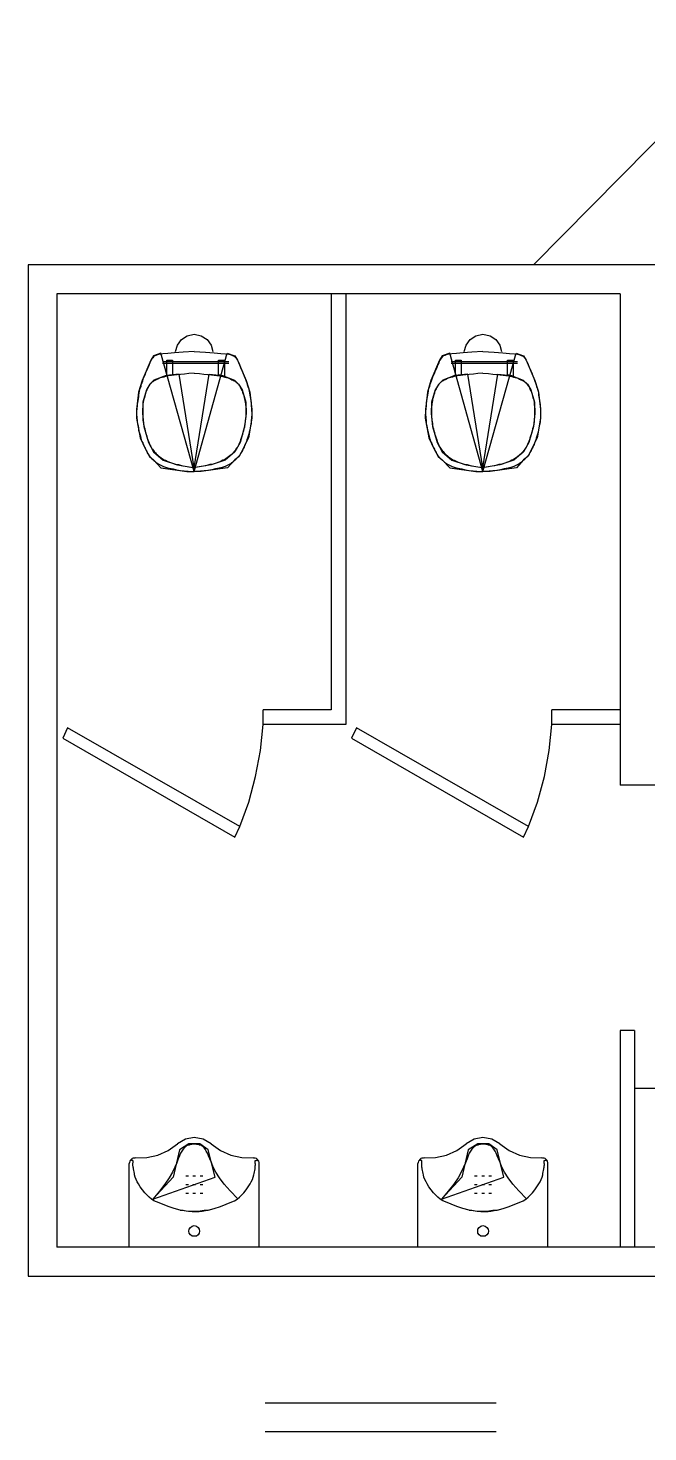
# Model space of a CAD drawing. Header units: metres. Extents: x 2 to 323, y -2 to 254.
# Drawn here: x 240.315 to 242.462, y 37.242 to 42.101 of the extents above; entities that cross this region are included whole.
import ezdxf

# ---------------------------------------------------------------- set-up
doc = ezdxf.new("R2010")
doc.units = ezdxf.units.M
doc.layers.add('REFERENCIA', color=7, linetype='Continuous')

msp = doc.modelspace()

# ---------------------------------------------------------------- linework, layer by layer
at = {"layer": 'REFERENCIA'}
for p, q in [((242.065, 41.281), (242.874, 42.101)), ((242.065, 41.281), (242.874, 42.101)), ((240.315, 41.281), (240.315, 37.781)), ((245.206, 41.281), (240.315, 41.281)), ((240.315, 41.281), (240.315, 37.781)), ((245.206, 41.281), (240.315, 41.281)), ((240.415, 41.181), (240.415, 37.881)), ((242.365, 41.181), (240.415, 41.181)), ((240.415, 41.181), (240.415, 37.881)), ((242.365, 41.181), (240.415, 41.181)), ((241.365, 41.181), (241.365, 39.741)), ((241.365, 41.181), (241.365, 39.741)), ((241.415, 41.181), (241.415, 39.691)), ((241.415, 41.181), (241.415, 39.691)), ((242.365, 41.181), (242.365, 39.481)), ((242.365, 41.181), (242.365, 39.481)), ((241.01, 40.946), (240.78, 40.946)), ((241.01, 40.946), (240.78, 40.946)), ((240.78, 40.941), (241.01, 40.941)), ((240.78, 40.941), (241.01, 40.941)), ((240.795, 40.951), (240.815, 40.951)), ((240.795, 40.896), (240.795, 40.951)), ((240.795, 40.951), (240.815, 40.951)), ((240.795, 40.896), (240.795, 40.951)), ((240.815, 40.951), (240.815, 40.901)), ((240.815, 40.951), (240.815, 40.901)), ((240.975, 40.901), (240.975, 40.951)), ((240.975, 40.951), (240.995, 40.951)), ((240.975, 40.901), (240.975, 40.951)), ((240.975, 40.951), (240.995, 40.951)), ((240.995, 40.951), (240.995, 40.896)), ((240.995, 40.951), (240.995, 40.896)), ((242.01, 40.946), (241.78, 40.946)), ((242.01, 40.946), (241.78, 40.946)), ((241.78, 40.941), (242.01, 40.941)), ((241.78, 40.941), (242.01, 40.941)), ((241.795, 40.951), (241.815, 40.951)), ((241.795, 40.896), (241.795, 40.951)), ((241.795, 40.951), (241.815, 40.951)), ((241.795, 40.896), (241.795, 40.951)), ((241.815, 40.951), (241.815, 40.901)), ((241.815, 40.951), (241.815, 40.901)), ((241.975, 40.901), (241.975, 40.951)), ((241.975, 40.951), (241.995, 40.951)), ((241.975, 40.901), (241.975, 40.951)), ((241.975, 40.951), (241.995, 40.951)), ((241.995, 40.951), (241.995, 40.896)), ((241.995, 40.951), (241.995, 40.896)), ((240.815, 40.901), (240.795, 40.896)), ((240.815, 40.901), (240.795, 40.896)), ((240.995, 40.896), (240.975, 40.901)), ((240.995, 40.896), (240.975, 40.901)), ((241.815, 40.901), (241.795, 40.896)), ((241.815, 40.901), (241.795, 40.896)), ((241.995, 40.896), (241.975, 40.901)), ((241.995, 40.896), (241.975, 40.901)), ((241.365, 39.741), (241.129, 39.741)), ((241.129, 39.691), (241.129, 39.741)), ((241.365, 39.741), (241.129, 39.741)), ((241.129, 39.691), (241.129, 39.741)), ((242.365, 39.741), (242.129, 39.741)), ((242.129, 39.691), (242.129, 39.741)), ((242.365, 39.741), (242.129, 39.741)), ((242.129, 39.691), (242.129, 39.741)), ((241.415, 39.691), (241.129, 39.691)), ((241.415, 39.691), (241.129, 39.691)), ((242.365, 39.691), (242.129, 39.691)), ((242.365, 39.691), (242.129, 39.691)), ((244.306, 39.481), (242.365, 39.481)), ((244.306, 39.481), (242.365, 39.481)), ((242.365, 38.631), (242.365, 37.881)), ((242.415, 38.631), (242.365, 38.631)), ((242.365, 38.631), (242.365, 37.881)), ((242.415, 38.631), (242.365, 38.631)), ((242.415, 38.631), (242.415, 37.881)), ((242.415, 38.631), (242.415, 37.881)), ((244.206, 38.431), (242.415, 38.431)), ((244.206, 38.431), (242.415, 38.431)), ((240.665, 37.881), (240.665, 38.171)), ((240.665, 37.881), (240.665, 38.171)), ((241.115, 37.881), (241.115, 38.171)), ((241.115, 37.881), (241.115, 38.171)), ((241.665, 37.881), (241.665, 38.171)), ((241.665, 37.881), (241.665, 38.171)), ((242.115, 37.881), (242.115, 38.171)), ((242.115, 37.881), (242.115, 38.171)), ((240.87, 38.127), (240.861, 38.127)), ((240.87, 38.127), (240.861, 38.127)), ((240.87, 38.097), (240.861, 38.097)), ((240.87, 38.097), (240.861, 38.097)), ((240.895, 38.127), (240.886, 38.127)), ((240.895, 38.127), (240.886, 38.127)), ((240.895, 38.097), (240.886, 38.097)), ((240.895, 38.097), (240.886, 38.097)), ((240.92, 38.127), (240.911, 38.127)), ((240.92, 38.127), (240.911, 38.127)), ((240.92, 38.097), (240.911, 38.097)), ((240.92, 38.097), (240.911, 38.097)), ((241.87, 38.127), (241.861, 38.127)), ((241.87, 38.127), (241.861, 38.127)), ((241.87, 38.097), (241.861, 38.097)), ((241.87, 38.097), (241.861, 38.097)), ((241.895, 38.127), (241.886, 38.127)), ((241.895, 38.127), (241.886, 38.127)), ((241.895, 38.097), (241.886, 38.097)), ((241.895, 38.097), (241.886, 38.097)), ((241.92, 38.127), (241.911, 38.127)), ((241.92, 38.127), (241.911, 38.127)), ((241.92, 38.097), (241.911, 38.097)), ((241.92, 38.097), (241.911, 38.097)), ((240.87, 38.067), (240.861, 38.067)), ((240.87, 38.067), (240.861, 38.067)), ((240.895, 38.067), (240.886, 38.067)), ((240.895, 38.067), (240.886, 38.067)), ((240.92, 38.067), (240.911, 38.067)), ((240.92, 38.067), (240.911, 38.067)), ((241.87, 38.067), (241.861, 38.067)), ((241.87, 38.067), (241.861, 38.067)), ((241.895, 38.067), (241.886, 38.067)), ((241.895, 38.067), (241.886, 38.067)), ((241.92, 38.067), (241.911, 38.067)), ((241.92, 38.067), (241.911, 38.067)), ((244.206, 37.881), (240.415, 37.881)), ((244.206, 37.881), (240.415, 37.881)), ((241.115, 37.881), (240.665, 37.881)), ((241.115, 37.881), (240.665, 37.881)), ((242.115, 37.881), (241.665, 37.881)), ((242.115, 37.881), (241.665, 37.881)), ((240.315, 37.781), (245.206, 37.781)), ((240.315, 37.781), (245.206, 37.781)), ((241.936, 37.342), (241.136, 37.342)), ((241.936, 37.342), (241.136, 37.342)), ((241.936, 37.242), (241.136, 37.242)), ((241.936, 37.242), (241.136, 37.242))]:
    msp.add_line(p, q, dxfattribs=at)
for points in [[(240.825, 40.981), (240.832, 41.004), (240.846, 41.023), (240.866, 41.036), (240.89, 41.041), (240.915, 41.036), (240.935, 41.023), (240.949, 41.004), (240.955, 40.981)], [(240.825, 40.981), (240.832, 41.004), (240.846, 41.023), (240.866, 41.036), (240.89, 41.041), (240.915, 41.036), (240.935, 41.023), (240.949, 41.004), (240.955, 40.981)], [(241.825, 40.981), (241.832, 41.004), (241.846, 41.023), (241.866, 41.036), (241.89, 41.041), (241.915, 41.036), (241.935, 41.023), (241.949, 41.004), (241.955, 40.981)], [(241.825, 40.981), (241.832, 41.004), (241.846, 41.023), (241.866, 41.036), (241.89, 41.041), (241.915, 41.036), (241.935, 41.023), (241.949, 41.004), (241.955, 40.981)], [(240.89, 40.981), (240.89, 40.981), (240.852, 40.979), (240.822, 40.977), (240.799, 40.975), (240.782, 40.974), (240.771, 40.972), (240.763, 40.97), (240.758, 40.968), (240.754, 40.967), (240.752, 40.965), (240.749, 40.963), (240.747, 40.96), (240.745, 40.958), (240.743, 40.955), (240.741, 40.951), (240.739, 40.947), (240.737, 40.942), (240.734, 40.936), (240.732, 40.93), (240.729, 40.923), (240.725, 40.915), (240.722, 40.908), (240.719, 40.9), (240.716, 40.893), (240.713, 40.886), (240.711, 40.879), (240.709, 40.873), (240.706, 40.867), (240.705, 40.861), (240.703, 40.855), (240.701, 40.85), (240.7, 40.844), (240.699, 40.838), (240.698, 40.831), (240.697, 40.825), (240.696, 40.818), (240.695, 40.811), (240.694, 40.805), (240.693, 40.798), (240.693, 40.792), (240.692, 40.786), (240.692, 40.781), (240.691, 40.776), (240.691, 40.771), (240.691, 40.766), (240.691, 40.761), (240.692, 40.756), (240.692, 40.75), (240.693, 40.744), (240.693, 40.738), (240.694, 40.731), (240.696, 40.724), (240.697, 40.717), (240.698, 40.709), (240.7, 40.702), (240.702, 40.695), (240.704, 40.688), (240.705, 40.682), (240.707, 40.676), (240.709, 40.67), (240.712, 40.665), (240.714, 40.66), (240.716, 40.656), (240.718, 40.651), (240.72, 40.647), (240.722, 40.643), (240.724, 40.639), (240.726, 40.636), (240.728, 40.632), (240.729, 40.629), (240.731, 40.626), (240.733, 40.623), (240.735, 40.621), (240.737, 40.618), (240.739, 40.616), (240.74, 40.614), (240.742, 40.612), (240.744, 40.61), (240.747, 40.608), (240.749, 40.606), (240.751, 40.604), (240.754, 40.602), (240.757, 40.599), (240.761, 40.596), (240.765, 40.593), (240.77, 40.59), (240.777, 40.587), (240.784, 40.583), (240.794, 40.58), (240.804, 40.578), (240.817, 40.575), (240.829, 40.572), (240.843, 40.57), (240.856, 40.568), (240.869, 40.567), (240.88, 40.566), (240.89, 40.566), (240.775, 40.976), (240.749, 40.967), (240.74, 40.951), (240.71, 40.881), (240.698, 40.841), (240.691, 40.781), (240.69, 40.751), (240.703, 40.683), (240.72, 40.646), (240.735, 40.618), (240.749, 40.607), (240.775, 40.579), (240.865, 40.566), (240.89, 40.566)], [(240.89, 40.981), (240.89, 40.981), (240.852, 40.979), (240.822, 40.977), (240.799, 40.975), (240.782, 40.974), (240.771, 40.972), (240.763, 40.97), (240.758, 40.968), (240.754, 40.967), (240.752, 40.965), (240.749, 40.963), (240.747, 40.96), (240.745, 40.958), (240.743, 40.955), (240.741, 40.951), (240.739, 40.947), (240.737, 40.942), (240.734, 40.936), (240.732, 40.93), (240.729, 40.923), (240.725, 40.915), (240.722, 40.908), (240.719, 40.9), (240.716, 40.893), (240.713, 40.886), (240.711, 40.879), (240.709, 40.873), (240.706, 40.867), (240.705, 40.861), (240.703, 40.855), (240.701, 40.85), (240.7, 40.844), (240.699, 40.838), (240.698, 40.831), (240.697, 40.825), (240.696, 40.818), (240.695, 40.811), (240.694, 40.805), (240.693, 40.798), (240.693, 40.792), (240.692, 40.786), (240.692, 40.781), (240.691, 40.776), (240.691, 40.771), (240.691, 40.766), (240.691, 40.761), (240.692, 40.756), (240.692, 40.75), (240.693, 40.744), (240.693, 40.738), (240.694, 40.731), (240.696, 40.724), (240.697, 40.717), (240.698, 40.709), (240.7, 40.702), (240.702, 40.695), (240.704, 40.688), (240.705, 40.682), (240.707, 40.676), (240.709, 40.67), (240.712, 40.665), (240.714, 40.66), (240.716, 40.656), (240.718, 40.651), (240.72, 40.647), (240.722, 40.643), (240.724, 40.639), (240.726, 40.636), (240.728, 40.632), (240.729, 40.629), (240.731, 40.626), (240.733, 40.623), (240.735, 40.621), (240.737, 40.618), (240.739, 40.616), (240.74, 40.614), (240.742, 40.612), (240.744, 40.61), (240.747, 40.608), (240.749, 40.606), (240.751, 40.604), (240.754, 40.602), (240.757, 40.599), (240.761, 40.596), (240.765, 40.593), (240.77, 40.59), (240.777, 40.587), (240.784, 40.583), (240.794, 40.58), (240.804, 40.578), (240.817, 40.575), (240.829, 40.572), (240.843, 40.57), (240.856, 40.568), (240.869, 40.567), (240.88, 40.566), (240.89, 40.566), (240.775, 40.976), (240.749, 40.967), (240.74, 40.951), (240.71, 40.881), (240.698, 40.841), (240.691, 40.781), (240.69, 40.751), (240.703, 40.683), (240.72, 40.646), (240.735, 40.618), (240.749, 40.607), (240.775, 40.579), (240.865, 40.566), (240.89, 40.566)], [(240.89, 40.981), (240.89, 40.981), (240.929, 40.979), (240.959, 40.977), (240.982, 40.975), (240.999, 40.974), (241.01, 40.972), (241.018, 40.97), (241.023, 40.968), (241.026, 40.967), (241.029, 40.965), (241.032, 40.963), (241.034, 40.96), (241.036, 40.958), (241.038, 40.955), (241.04, 40.951), (241.042, 40.947), (241.044, 40.942), (241.047, 40.936), (241.049, 40.93), (241.052, 40.923), (241.056, 40.915), (241.059, 40.908), (241.062, 40.9), (241.065, 40.893), (241.068, 40.886), (241.07, 40.879), (241.072, 40.873), (241.074, 40.867), (241.076, 40.861), (241.078, 40.855), (241.08, 40.85), (241.081, 40.844), (241.082, 40.838), (241.083, 40.831), (241.084, 40.825), (241.085, 40.818), (241.086, 40.811), (241.087, 40.805), (241.088, 40.798), (241.088, 40.792), (241.089, 40.786), (241.089, 40.781), (241.089, 40.776), (241.09, 40.771), (241.09, 40.766), (241.09, 40.761), (241.089, 40.756), (241.089, 40.75), (241.088, 40.744), (241.088, 40.738), (241.087, 40.731), (241.085, 40.724), (241.084, 40.717), (241.083, 40.709), (241.081, 40.702), (241.079, 40.695), (241.077, 40.688), (241.075, 40.682), (241.073, 40.676), (241.071, 40.67), (241.069, 40.665), (241.067, 40.66), (241.065, 40.656), (241.063, 40.651), (241.061, 40.647), (241.059, 40.643), (241.057, 40.639), (241.055, 40.636), (241.053, 40.632), (241.051, 40.629), (241.05, 40.626), (241.048, 40.623), (241.046, 40.621), (241.044, 40.618), (241.042, 40.616), (241.04, 40.614), (241.038, 40.612), (241.036, 40.61), (241.034, 40.608), (241.032, 40.606), (241.03, 40.604), (241.027, 40.602), (241.024, 40.599), (241.02, 40.596), (241.016, 40.593), (241.011, 40.59), (241.004, 40.587), (240.997, 40.583), (240.987, 40.58), (240.977, 40.578), (240.964, 40.575), (240.951, 40.572), (240.938, 40.57), (240.925, 40.568), (240.912, 40.567), (240.901, 40.566), (240.89, 40.566), (241.005, 40.976), (241.031, 40.967), (241.04, 40.951), (241.07, 40.881), (241.083, 40.841), (241.09, 40.781), (241.09, 40.751), (241.078, 40.683), (241.06, 40.646), (241.046, 40.618), (241.031, 40.607), (241.006, 40.579), (240.915, 40.566), (240.89, 40.566)], [(240.89, 40.981), (240.89, 40.981), (240.929, 40.979), (240.959, 40.977), (240.982, 40.975), (240.999, 40.974), (241.01, 40.972), (241.018, 40.97), (241.023, 40.968), (241.026, 40.967), (241.029, 40.965), (241.032, 40.963), (241.034, 40.96), (241.036, 40.958), (241.038, 40.955), (241.04, 40.951), (241.042, 40.947), (241.044, 40.942), (241.047, 40.936), (241.049, 40.93), (241.052, 40.923), (241.056, 40.915), (241.059, 40.908), (241.062, 40.9), (241.065, 40.893), (241.068, 40.886), (241.07, 40.879), (241.072, 40.873), (241.074, 40.867), (241.076, 40.861), (241.078, 40.855), (241.08, 40.85), (241.081, 40.844), (241.082, 40.838), (241.083, 40.831), (241.084, 40.825), (241.085, 40.818), (241.086, 40.811), (241.087, 40.805), (241.088, 40.798), (241.088, 40.792), (241.089, 40.786), (241.089, 40.781), (241.089, 40.776), (241.09, 40.771), (241.09, 40.766), (241.09, 40.761), (241.089, 40.756), (241.089, 40.75), (241.088, 40.744), (241.088, 40.738), (241.087, 40.731), (241.085, 40.724), (241.084, 40.717), (241.083, 40.709), (241.081, 40.702), (241.079, 40.695), (241.077, 40.688), (241.075, 40.682), (241.073, 40.676), (241.071, 40.67), (241.069, 40.665), (241.067, 40.66), (241.065, 40.656), (241.063, 40.651), (241.061, 40.647), (241.059, 40.643), (241.057, 40.639), (241.055, 40.636), (241.053, 40.632), (241.051, 40.629), (241.05, 40.626), (241.048, 40.623), (241.046, 40.621), (241.044, 40.618), (241.042, 40.616), (241.04, 40.614), (241.038, 40.612), (241.036, 40.61), (241.034, 40.608), (241.032, 40.606), (241.03, 40.604), (241.027, 40.602), (241.024, 40.599), (241.02, 40.596), (241.016, 40.593), (241.011, 40.59), (241.004, 40.587), (240.997, 40.583), (240.987, 40.58), (240.977, 40.578), (240.964, 40.575), (240.951, 40.572), (240.938, 40.57), (240.925, 40.568), (240.912, 40.567), (240.901, 40.566), (240.89, 40.566), (241.005, 40.976), (241.031, 40.967), (241.04, 40.951), (241.07, 40.881), (241.083, 40.841), (241.09, 40.781), (241.09, 40.751), (241.078, 40.683), (241.06, 40.646), (241.046, 40.618), (241.031, 40.607), (241.006, 40.579), (240.915, 40.566), (240.89, 40.566)], [(241.89, 40.981), (241.89, 40.981), (241.852, 40.979), (241.822, 40.977), (241.799, 40.975), (241.782, 40.974), (241.771, 40.972), (241.763, 40.97), (241.758, 40.968), (241.754, 40.967), (241.752, 40.965), (241.749, 40.963), (241.747, 40.96), (241.745, 40.958), (241.743, 40.955), (241.741, 40.951), (241.739, 40.947), (241.737, 40.942), (241.734, 40.936), (241.732, 40.93), (241.729, 40.923), (241.725, 40.915), (241.722, 40.908), (241.719, 40.9), (241.716, 40.893), (241.713, 40.886), (241.711, 40.879), (241.709, 40.873), (241.706, 40.867), (241.705, 40.861), (241.703, 40.855), (241.701, 40.85), (241.7, 40.844), (241.699, 40.838), (241.698, 40.831), (241.697, 40.825), (241.696, 40.818), (241.695, 40.811), (241.694, 40.805), (241.693, 40.798), (241.693, 40.792), (241.692, 40.786), (241.692, 40.781), (241.691, 40.776), (241.691, 40.771), (241.691, 40.766), (241.691, 40.761), (241.692, 40.756), (241.692, 40.75), (241.693, 40.744), (241.693, 40.738), (241.694, 40.731), (241.696, 40.724), (241.697, 40.717), (241.698, 40.709), (241.7, 40.702), (241.702, 40.695), (241.704, 40.688), (241.705, 40.682), (241.707, 40.676), (241.709, 40.67), (241.712, 40.665), (241.714, 40.66), (241.716, 40.656), (241.718, 40.651), (241.72, 40.647), (241.722, 40.643), (241.724, 40.639), (241.726, 40.636), (241.728, 40.632), (241.729, 40.629), (241.731, 40.626), (241.733, 40.623), (241.735, 40.621), (241.737, 40.618), (241.739, 40.616), (241.74, 40.614), (241.742, 40.612), (241.744, 40.61), (241.747, 40.608), (241.749, 40.606), (241.751, 40.604), (241.754, 40.602), (241.757, 40.599), (241.761, 40.596), (241.765, 40.593), (241.77, 40.59), (241.777, 40.587), (241.784, 40.583), (241.794, 40.58), (241.804, 40.578), (241.817, 40.575), (241.829, 40.572), (241.843, 40.57), (241.856, 40.568), (241.869, 40.567), (241.88, 40.566), (241.89, 40.566), (241.775, 40.976), (241.749, 40.967), (241.74, 40.951), (241.71, 40.881), (241.698, 40.841), (241.691, 40.781), (241.69, 40.751), (241.703, 40.683), (241.72, 40.646), (241.735, 40.618), (241.749, 40.607), (241.775, 40.579), (241.865, 40.566), (241.89, 40.566)], [(241.89, 40.981), (241.89, 40.981), (241.852, 40.979), (241.822, 40.977), (241.799, 40.975), (241.782, 40.974), (241.771, 40.972), (241.763, 40.97), (241.758, 40.968), (241.754, 40.967), (241.752, 40.965), (241.749, 40.963), (241.747, 40.96), (241.745, 40.958), (241.743, 40.955), (241.741, 40.951), (241.739, 40.947), (241.737, 40.942), (241.734, 40.936), (241.732, 40.93), (241.729, 40.923), (241.725, 40.915), (241.722, 40.908), (241.719, 40.9), (241.716, 40.893), (241.713, 40.886), (241.711, 40.879), (241.709, 40.873), (241.706, 40.867), (241.705, 40.861), (241.703, 40.855), (241.701, 40.85), (241.7, 40.844), (241.699, 40.838), (241.698, 40.831), (241.697, 40.825), (241.696, 40.818), (241.695, 40.811), (241.694, 40.805), (241.693, 40.798), (241.693, 40.792), (241.692, 40.786), (241.692, 40.781), (241.691, 40.776), (241.691, 40.771), (241.691, 40.766), (241.691, 40.761), (241.692, 40.756), (241.692, 40.75), (241.693, 40.744), (241.693, 40.738), (241.694, 40.731), (241.696, 40.724), (241.697, 40.717), (241.698, 40.709), (241.7, 40.702), (241.702, 40.695), (241.704, 40.688), (241.705, 40.682), (241.707, 40.676), (241.709, 40.67), (241.712, 40.665), (241.714, 40.66), (241.716, 40.656), (241.718, 40.651), (241.72, 40.647), (241.722, 40.643), (241.724, 40.639), (241.726, 40.636), (241.728, 40.632), (241.729, 40.629), (241.731, 40.626), (241.733, 40.623), (241.735, 40.621), (241.737, 40.618), (241.739, 40.616), (241.74, 40.614), (241.742, 40.612), (241.744, 40.61), (241.747, 40.608), (241.749, 40.606), (241.751, 40.604), (241.754, 40.602), (241.757, 40.599), (241.761, 40.596), (241.765, 40.593), (241.77, 40.59), (241.777, 40.587), (241.784, 40.583), (241.794, 40.58), (241.804, 40.578), (241.817, 40.575), (241.829, 40.572), (241.843, 40.57), (241.856, 40.568), (241.869, 40.567), (241.88, 40.566), (241.89, 40.566), (241.775, 40.976), (241.749, 40.967), (241.74, 40.951), (241.71, 40.881), (241.698, 40.841), (241.691, 40.781), (241.69, 40.751), (241.703, 40.683), (241.72, 40.646), (241.735, 40.618), (241.749, 40.607), (241.775, 40.579), (241.865, 40.566), (241.89, 40.566)], [(241.89, 40.981), (241.89, 40.981), (241.929, 40.979), (241.959, 40.977), (241.982, 40.975), (241.999, 40.974), (242.01, 40.972), (242.018, 40.97), (242.023, 40.968), (242.026, 40.967), (242.029, 40.965), (242.032, 40.963), (242.034, 40.96), (242.036, 40.958), (242.038, 40.955), (242.04, 40.951), (242.042, 40.947), (242.044, 40.942), (242.047, 40.936), (242.049, 40.93), (242.052, 40.923), (242.056, 40.915), (242.059, 40.908), (242.062, 40.9), (242.065, 40.893), (242.068, 40.886), (242.07, 40.879), (242.072, 40.873), (242.074, 40.867), (242.076, 40.861), (242.078, 40.855), (242.08, 40.85), (242.081, 40.844), (242.082, 40.838), (242.083, 40.831), (242.084, 40.825), (242.085, 40.818), (242.086, 40.811), (242.087, 40.805), (242.088, 40.798), (242.088, 40.792), (242.089, 40.786), (242.089, 40.781), (242.089, 40.776), (242.09, 40.771), (242.09, 40.766), (242.09, 40.761), (242.089, 40.756), (242.089, 40.75), (242.088, 40.744), (242.088, 40.738), (242.087, 40.731), (242.085, 40.724), (242.084, 40.717), (242.083, 40.709), (242.081, 40.702), (242.079, 40.695), (242.077, 40.688), (242.075, 40.682), (242.073, 40.676), (242.071, 40.67), (242.069, 40.665), (242.067, 40.66), (242.065, 40.656), (242.063, 40.651), (242.061, 40.647), (242.059, 40.643), (242.057, 40.639), (242.055, 40.636), (242.053, 40.632), (242.051, 40.629), (242.05, 40.626), (242.048, 40.623), (242.046, 40.621), (242.044, 40.618), (242.042, 40.616), (242.04, 40.614), (242.038, 40.612), (242.036, 40.61), (242.034, 40.608), (242.032, 40.606), (242.03, 40.604), (242.027, 40.602), (242.024, 40.599), (242.02, 40.596), (242.016, 40.593), (242.011, 40.59), (242.004, 40.587), (241.997, 40.583), (241.987, 40.58), (241.977, 40.578), (241.964, 40.575), (241.951, 40.572), (241.938, 40.57), (241.925, 40.568), (241.912, 40.567), (241.901, 40.566), (241.89, 40.566), (242.005, 40.976), (242.031, 40.967), (242.04, 40.951), (242.07, 40.881), (242.083, 40.841), (242.09, 40.781), (242.09, 40.751), (242.078, 40.683), (242.06, 40.646), (242.046, 40.618), (242.031, 40.607), (242.006, 40.579), (241.915, 40.566), (241.89, 40.566)], [(241.89, 40.981), (241.89, 40.981), (241.929, 40.979), (241.959, 40.977), (241.982, 40.975), (241.999, 40.974), (242.01, 40.972), (242.018, 40.97), (242.023, 40.968), (242.026, 40.967), (242.029, 40.965), (242.032, 40.963), (242.034, 40.96), (242.036, 40.958), (242.038, 40.955), (242.04, 40.951), (242.042, 40.947), (242.044, 40.942), (242.047, 40.936), (242.049, 40.93), (242.052, 40.923), (242.056, 40.915), (242.059, 40.908), (242.062, 40.9), (242.065, 40.893), (242.068, 40.886), (242.07, 40.879), (242.072, 40.873), (242.074, 40.867), (242.076, 40.861), (242.078, 40.855), (242.08, 40.85), (242.081, 40.844), (242.082, 40.838), (242.083, 40.831), (242.084, 40.825), (242.085, 40.818), (242.086, 40.811), (242.087, 40.805), (242.088, 40.798), (242.088, 40.792), (242.089, 40.786), (242.089, 40.781), (242.089, 40.776), (242.09, 40.771), (242.09, 40.766), (242.09, 40.761), (242.089, 40.756), (242.089, 40.75), (242.088, 40.744), (242.088, 40.738), (242.087, 40.731), (242.085, 40.724), (242.084, 40.717), (242.083, 40.709), (242.081, 40.702), (242.079, 40.695), (242.077, 40.688), (242.075, 40.682), (242.073, 40.676), (242.071, 40.67), (242.069, 40.665), (242.067, 40.66), (242.065, 40.656), (242.063, 40.651), (242.061, 40.647), (242.059, 40.643), (242.057, 40.639), (242.055, 40.636), (242.053, 40.632), (242.051, 40.629), (242.05, 40.626), (242.048, 40.623), (242.046, 40.621), (242.044, 40.618), (242.042, 40.616), (242.04, 40.614), (242.038, 40.612), (242.036, 40.61), (242.034, 40.608), (242.032, 40.606), (242.03, 40.604), (242.027, 40.602), (242.024, 40.599), (242.02, 40.596), (242.016, 40.593), (242.011, 40.59), (242.004, 40.587), (241.997, 40.583), (241.987, 40.58), (241.977, 40.578), (241.964, 40.575), (241.951, 40.572), (241.938, 40.57), (241.925, 40.568), (241.912, 40.567), (241.901, 40.566), (241.89, 40.566), (242.005, 40.976), (242.031, 40.967), (242.04, 40.951), (242.07, 40.881), (242.083, 40.841), (242.09, 40.781), (242.09, 40.751), (242.078, 40.683), (242.06, 40.646), (242.046, 40.618), (242.031, 40.607), (242.006, 40.579), (241.915, 40.566), (241.89, 40.566)], [(240.89, 40.906), (240.89, 40.906), (240.872, 40.905), (240.857, 40.903), (240.843, 40.902), (240.831, 40.901), (240.821, 40.9), (240.812, 40.899), (240.805, 40.898), (240.797, 40.896), (240.791, 40.895), (240.785, 40.893), (240.779, 40.891), (240.773, 40.89), (240.768, 40.888), (240.764, 40.886), (240.759, 40.884), (240.756, 40.882), (240.752, 40.88), (240.749, 40.879), (240.747, 40.877), (240.744, 40.875), (240.742, 40.873), (240.74, 40.871), (240.739, 40.87), (240.737, 40.868), (240.735, 40.866), (240.734, 40.863), (240.732, 40.861), (240.731, 40.858), (240.729, 40.856), (240.728, 40.852), (240.726, 40.849), (240.725, 40.845), (240.723, 40.841), (240.722, 40.837), (240.72, 40.832), (240.719, 40.827), (240.718, 40.822), (240.716, 40.817), (240.715, 40.812), (240.714, 40.806), (240.713, 40.801), (240.713, 40.796), (240.712, 40.791), (240.712, 40.786), (240.712, 40.781), (240.712, 40.776), (240.712, 40.771), (240.712, 40.766), (240.712, 40.76), (240.712, 40.755), (240.713, 40.749), (240.713, 40.744), (240.714, 40.738), (240.715, 40.732), (240.716, 40.726), (240.717, 40.72), (240.719, 40.714), (240.72, 40.707), (240.722, 40.701), (240.724, 40.694), (240.726, 40.688), (240.728, 40.682), (240.73, 40.676), (240.732, 40.67), (240.734, 40.665), (240.736, 40.66), (240.739, 40.655), (240.741, 40.651), (240.743, 40.647), (240.746, 40.643), (240.749, 40.639), (240.752, 40.635), (240.756, 40.631), (240.759, 40.627), (240.763, 40.624), (240.767, 40.62), (240.771, 40.617), (240.776, 40.613), (240.781, 40.61), (240.786, 40.607), (240.791, 40.605), (240.797, 40.602), (240.802, 40.6), (240.808, 40.597), (240.815, 40.595), (240.821, 40.593), (240.828, 40.591), (240.836, 40.59), (240.843, 40.588), (240.851, 40.586), (240.859, 40.585), (240.866, 40.583), (240.873, 40.582), (240.88, 40.581), (240.886, 40.58), (240.89, 40.579), (240.838, 40.903), (240.793, 40.898), (240.751, 40.882), (240.737, 40.869), (240.725, 40.849), (240.712, 40.806), (240.711, 40.767), (240.716, 40.722), (240.732, 40.667), (240.749, 40.634), (240.783, 40.605), (240.832, 40.589), (240.879, 40.581), (240.89, 40.579)], [(240.89, 40.906), (240.89, 40.906), (240.872, 40.905), (240.857, 40.903), (240.843, 40.902), (240.831, 40.901), (240.821, 40.9), (240.812, 40.899), (240.805, 40.898), (240.797, 40.896), (240.791, 40.895), (240.785, 40.893), (240.779, 40.891), (240.773, 40.89), (240.768, 40.888), (240.764, 40.886), (240.759, 40.884), (240.756, 40.882), (240.752, 40.88), (240.749, 40.879), (240.747, 40.877), (240.744, 40.875), (240.742, 40.873), (240.74, 40.871), (240.739, 40.87), (240.737, 40.868), (240.735, 40.866), (240.734, 40.863), (240.732, 40.861), (240.731, 40.858), (240.729, 40.856), (240.728, 40.852), (240.726, 40.849), (240.725, 40.845), (240.723, 40.841), (240.722, 40.837), (240.72, 40.832), (240.719, 40.827), (240.718, 40.822), (240.716, 40.817), (240.715, 40.812), (240.714, 40.806), (240.713, 40.801), (240.713, 40.796), (240.712, 40.791), (240.712, 40.786), (240.712, 40.781), (240.712, 40.776), (240.712, 40.771), (240.712, 40.766), (240.712, 40.76), (240.712, 40.755), (240.713, 40.749), (240.713, 40.744), (240.714, 40.738), (240.715, 40.732), (240.716, 40.726), (240.717, 40.72), (240.719, 40.714), (240.72, 40.707), (240.722, 40.701), (240.724, 40.694), (240.726, 40.688), (240.728, 40.682), (240.73, 40.676), (240.732, 40.67), (240.734, 40.665), (240.736, 40.66), (240.739, 40.655), (240.741, 40.651), (240.743, 40.647), (240.746, 40.643), (240.749, 40.639), (240.752, 40.635), (240.756, 40.631), (240.759, 40.627), (240.763, 40.624), (240.767, 40.62), (240.771, 40.617), (240.776, 40.613), (240.781, 40.61), (240.786, 40.607), (240.791, 40.605), (240.797, 40.602), (240.802, 40.6), (240.808, 40.597), (240.815, 40.595), (240.821, 40.593), (240.828, 40.591), (240.836, 40.59), (240.843, 40.588), (240.851, 40.586), (240.859, 40.585), (240.866, 40.583), (240.873, 40.582), (240.88, 40.581), (240.886, 40.58), (240.89, 40.579), (240.838, 40.903), (240.793, 40.898), (240.751, 40.882), (240.737, 40.869), (240.725, 40.849), (240.712, 40.806), (240.711, 40.767), (240.716, 40.722), (240.732, 40.667), (240.749, 40.634), (240.783, 40.605), (240.832, 40.589), (240.879, 40.581), (240.89, 40.579)], [(240.89, 40.906), (240.89, 40.906), (240.909, 40.905), (240.924, 40.903), (240.938, 40.902), (240.95, 40.901), (240.96, 40.9), (240.969, 40.899), (240.976, 40.898), (240.983, 40.896), (240.99, 40.895), (240.996, 40.893), (241.002, 40.891), (241.008, 40.89), (241.013, 40.888), (241.017, 40.886), (241.021, 40.884), (241.025, 40.882), (241.029, 40.88), (241.032, 40.879), (241.034, 40.877), (241.036, 40.875), (241.039, 40.873), (241.04, 40.871), (241.042, 40.87), (241.044, 40.868), (241.045, 40.866), (241.047, 40.863), (241.049, 40.861), (241.05, 40.858), (241.051, 40.856), (241.053, 40.852), (241.054, 40.849), (241.056, 40.845), (241.058, 40.841), (241.059, 40.837), (241.061, 40.832), (241.062, 40.827), (241.063, 40.822), (241.065, 40.817), (241.066, 40.812), (241.067, 40.806), (241.068, 40.801), (241.068, 40.796), (241.069, 40.791), (241.069, 40.786), (241.069, 40.781), (241.069, 40.776), (241.069, 40.771), (241.069, 40.766), (241.069, 40.76), (241.069, 40.755), (241.068, 40.749), (241.067, 40.744), (241.067, 40.738), (241.066, 40.732), (241.065, 40.726), (241.064, 40.72), (241.062, 40.714), (241.061, 40.707), (241.059, 40.701), (241.057, 40.694), (241.055, 40.688), (241.053, 40.682), (241.051, 40.676), (241.049, 40.67), (241.047, 40.665), (241.045, 40.66), (241.042, 40.655), (241.04, 40.651), (241.037, 40.647), (241.035, 40.643), (241.032, 40.639), (241.029, 40.635), (241.025, 40.631), (241.022, 40.627), (241.018, 40.624), (241.014, 40.62), (241.009, 40.617), (241.005, 40.613), (241, 40.61), (240.995, 40.607), (240.99, 40.605), (240.984, 40.602), (240.979, 40.6), (240.972, 40.597), (240.966, 40.595), (240.96, 40.593), (240.953, 40.591), (240.945, 40.59), (240.938, 40.588), (240.93, 40.586), (240.922, 40.585), (240.915, 40.583), (240.908, 40.582), (240.901, 40.581), (240.895, 40.58), (240.89, 40.579), (240.942, 40.903), (240.988, 40.898), (241.03, 40.882), (241.044, 40.869), (241.056, 40.849), (241.069, 40.806), (241.07, 40.767), (241.065, 40.722), (241.049, 40.667), (241.031, 40.634), (240.997, 40.605), (240.949, 40.589), (240.902, 40.581), (240.89, 40.579)], [(240.89, 40.906), (240.89, 40.906), (240.909, 40.905), (240.924, 40.903), (240.938, 40.902), (240.95, 40.901), (240.96, 40.9), (240.969, 40.899), (240.976, 40.898), (240.983, 40.896), (240.99, 40.895), (240.996, 40.893), (241.002, 40.891), (241.008, 40.89), (241.013, 40.888), (241.017, 40.886), (241.021, 40.884), (241.025, 40.882), (241.029, 40.88), (241.032, 40.879), (241.034, 40.877), (241.036, 40.875), (241.039, 40.873), (241.04, 40.871), (241.042, 40.87), (241.044, 40.868), (241.045, 40.866), (241.047, 40.863), (241.049, 40.861), (241.05, 40.858), (241.051, 40.856), (241.053, 40.852), (241.054, 40.849), (241.056, 40.845), (241.058, 40.841), (241.059, 40.837), (241.061, 40.832), (241.062, 40.827), (241.063, 40.822), (241.065, 40.817), (241.066, 40.812), (241.067, 40.806), (241.068, 40.801), (241.068, 40.796), (241.069, 40.791), (241.069, 40.786), (241.069, 40.781), (241.069, 40.776), (241.069, 40.771), (241.069, 40.766), (241.069, 40.76), (241.069, 40.755), (241.068, 40.749), (241.067, 40.744), (241.067, 40.738), (241.066, 40.732), (241.065, 40.726), (241.064, 40.72), (241.062, 40.714), (241.061, 40.707), (241.059, 40.701), (241.057, 40.694), (241.055, 40.688), (241.053, 40.682), (241.051, 40.676), (241.049, 40.67), (241.047, 40.665), (241.045, 40.66), (241.042, 40.655), (241.04, 40.651), (241.037, 40.647), (241.035, 40.643), (241.032, 40.639), (241.029, 40.635), (241.025, 40.631), (241.022, 40.627), (241.018, 40.624), (241.014, 40.62), (241.009, 40.617), (241.005, 40.613), (241, 40.61), (240.995, 40.607), (240.99, 40.605), (240.984, 40.602), (240.979, 40.6), (240.972, 40.597), (240.966, 40.595), (240.96, 40.593), (240.953, 40.591), (240.945, 40.59), (240.938, 40.588), (240.93, 40.586), (240.922, 40.585), (240.915, 40.583), (240.908, 40.582), (240.901, 40.581), (240.895, 40.58), (240.89, 40.579), (240.942, 40.903), (240.988, 40.898), (241.03, 40.882), (241.044, 40.869), (241.056, 40.849), (241.069, 40.806), (241.07, 40.767), (241.065, 40.722), (241.049, 40.667), (241.031, 40.634), (240.997, 40.605), (240.949, 40.589), (240.902, 40.581), (240.89, 40.579)], [(241.89, 40.906), (241.89, 40.906), (241.872, 40.905), (241.857, 40.903), (241.843, 40.902), (241.831, 40.901), (241.821, 40.9), (241.812, 40.899), (241.805, 40.898), (241.797, 40.896), (241.791, 40.895), (241.785, 40.893), (241.779, 40.891), (241.773, 40.89), (241.768, 40.888), (241.764, 40.886), (241.759, 40.884), (241.756, 40.882), (241.752, 40.88), (241.749, 40.879), (241.747, 40.877), (241.744, 40.875), (241.742, 40.873), (241.74, 40.871), (241.739, 40.87), (241.737, 40.868), (241.735, 40.866), (241.734, 40.863), (241.732, 40.861), (241.731, 40.858), (241.729, 40.856), (241.728, 40.852), (241.726, 40.849), (241.725, 40.845), (241.723, 40.841), (241.722, 40.837), (241.72, 40.832), (241.719, 40.827), (241.718, 40.822), (241.716, 40.817), (241.715, 40.812), (241.714, 40.806), (241.713, 40.801), (241.713, 40.796), (241.712, 40.791), (241.712, 40.786), (241.712, 40.781), (241.712, 40.776), (241.712, 40.771), (241.712, 40.766), (241.712, 40.76), (241.712, 40.755), (241.713, 40.749), (241.713, 40.744), (241.714, 40.738), (241.715, 40.732), (241.716, 40.726), (241.717, 40.72), (241.719, 40.714), (241.72, 40.707), (241.722, 40.701), (241.724, 40.694), (241.726, 40.688), (241.728, 40.682), (241.73, 40.676), (241.732, 40.67), (241.734, 40.665), (241.736, 40.66), (241.739, 40.655), (241.741, 40.651), (241.743, 40.647), (241.746, 40.643), (241.749, 40.639), (241.752, 40.635), (241.756, 40.631), (241.759, 40.627), (241.763, 40.624), (241.767, 40.62), (241.771, 40.617), (241.776, 40.613), (241.781, 40.61), (241.786, 40.607), (241.791, 40.605), (241.797, 40.602), (241.802, 40.6), (241.808, 40.597), (241.815, 40.595), (241.821, 40.593), (241.828, 40.591), (241.836, 40.59), (241.843, 40.588), (241.851, 40.586), (241.859, 40.585), (241.866, 40.583), (241.873, 40.582), (241.88, 40.581), (241.886, 40.58), (241.89, 40.579), (241.838, 40.903), (241.793, 40.898), (241.751, 40.882), (241.737, 40.869), (241.725, 40.849), (241.712, 40.806), (241.711, 40.767), (241.716, 40.722), (241.732, 40.667), (241.749, 40.634), (241.783, 40.605), (241.832, 40.589), (241.879, 40.581), (241.89, 40.579)], [(241.89, 40.906), (241.89, 40.906), (241.872, 40.905), (241.857, 40.903), (241.843, 40.902), (241.831, 40.901), (241.821, 40.9), (241.812, 40.899), (241.805, 40.898), (241.797, 40.896), (241.791, 40.895), (241.785, 40.893), (241.779, 40.891), (241.773, 40.89), (241.768, 40.888), (241.764, 40.886), (241.759, 40.884), (241.756, 40.882), (241.752, 40.88), (241.749, 40.879), (241.747, 40.877), (241.744, 40.875), (241.742, 40.873), (241.74, 40.871), (241.739, 40.87), (241.737, 40.868), (241.735, 40.866), (241.734, 40.863), (241.732, 40.861), (241.731, 40.858), (241.729, 40.856), (241.728, 40.852), (241.726, 40.849), (241.725, 40.845), (241.723, 40.841), (241.722, 40.837), (241.72, 40.832), (241.719, 40.827), (241.718, 40.822), (241.716, 40.817), (241.715, 40.812), (241.714, 40.806), (241.713, 40.801), (241.713, 40.796), (241.712, 40.791), (241.712, 40.786), (241.712, 40.781), (241.712, 40.776), (241.712, 40.771), (241.712, 40.766), (241.712, 40.76), (241.712, 40.755), (241.713, 40.749), (241.713, 40.744), (241.714, 40.738), (241.715, 40.732), (241.716, 40.726), (241.717, 40.72), (241.719, 40.714), (241.72, 40.707), (241.722, 40.701), (241.724, 40.694), (241.726, 40.688), (241.728, 40.682), (241.73, 40.676), (241.732, 40.67), (241.734, 40.665), (241.736, 40.66), (241.739, 40.655), (241.741, 40.651), (241.743, 40.647), (241.746, 40.643), (241.749, 40.639), (241.752, 40.635), (241.756, 40.631), (241.759, 40.627), (241.763, 40.624), (241.767, 40.62), (241.771, 40.617), (241.776, 40.613), (241.781, 40.61), (241.786, 40.607), (241.791, 40.605), (241.797, 40.602), (241.802, 40.6), (241.808, 40.597), (241.815, 40.595), (241.821, 40.593), (241.828, 40.591), (241.836, 40.59), (241.843, 40.588), (241.851, 40.586), (241.859, 40.585), (241.866, 40.583), (241.873, 40.582), (241.88, 40.581), (241.886, 40.58), (241.89, 40.579), (241.838, 40.903), (241.793, 40.898), (241.751, 40.882), (241.737, 40.869), (241.725, 40.849), (241.712, 40.806), (241.711, 40.767), (241.716, 40.722), (241.732, 40.667), (241.749, 40.634), (241.783, 40.605), (241.832, 40.589), (241.879, 40.581), (241.89, 40.579)], [(241.89, 40.906), (241.89, 40.906), (241.909, 40.905), (241.924, 40.903), (241.938, 40.902), (241.95, 40.901), (241.96, 40.9), (241.969, 40.899), (241.976, 40.898), (241.983, 40.896), (241.99, 40.895), (241.996, 40.893), (242.002, 40.891), (242.008, 40.89), (242.013, 40.888), (242.017, 40.886), (242.021, 40.884), (242.025, 40.882), (242.029, 40.88), (242.032, 40.879), (242.034, 40.877), (242.036, 40.875), (242.039, 40.873), (242.04, 40.871), (242.042, 40.87), (242.044, 40.868), (242.045, 40.866), (242.047, 40.863), (242.049, 40.861), (242.05, 40.858), (242.051, 40.856), (242.053, 40.852), (242.054, 40.849), (242.056, 40.845), (242.058, 40.841), (242.059, 40.837), (242.061, 40.832), (242.062, 40.827), (242.063, 40.822), (242.065, 40.817), (242.066, 40.812), (242.067, 40.806), (242.068, 40.801), (242.068, 40.796), (242.069, 40.791), (242.069, 40.786), (242.069, 40.781), (242.069, 40.776), (242.069, 40.771), (242.069, 40.766), (242.069, 40.76), (242.069, 40.755), (242.068, 40.749), (242.067, 40.744), (242.067, 40.738), (242.066, 40.732), (242.065, 40.726), (242.064, 40.72), (242.062, 40.714), (242.061, 40.707), (242.059, 40.701), (242.057, 40.694), (242.055, 40.688), (242.053, 40.682), (242.051, 40.676), (242.049, 40.67), (242.047, 40.665), (242.045, 40.66), (242.042, 40.655), (242.04, 40.651), (242.037, 40.647), (242.035, 40.643), (242.032, 40.639), (242.029, 40.635), (242.025, 40.631), (242.022, 40.627), (242.018, 40.624), (242.014, 40.62), (242.009, 40.617), (242.005, 40.613), (242, 40.61), (241.995, 40.607), (241.99, 40.605), (241.984, 40.602), (241.979, 40.6), (241.972, 40.597), (241.966, 40.595), (241.96, 40.593), (241.953, 40.591), (241.945, 40.59), (241.938, 40.588), (241.93, 40.586), (241.922, 40.585), (241.915, 40.583), (241.908, 40.582), (241.901, 40.581), (241.895, 40.58), (241.89, 40.579), (241.942, 40.903), (241.988, 40.898), (242.03, 40.882), (242.044, 40.869), (242.056, 40.849), (242.069, 40.806), (242.07, 40.767), (242.065, 40.722), (242.049, 40.667), (242.031, 40.634), (241.997, 40.605), (241.949, 40.589), (241.902, 40.581), (241.89, 40.579)], [(241.89, 40.906), (241.89, 40.906), (241.909, 40.905), (241.924, 40.903), (241.938, 40.902), (241.95, 40.901), (241.96, 40.9), (241.969, 40.899), (241.976, 40.898), (241.983, 40.896), (241.99, 40.895), (241.996, 40.893), (242.002, 40.891), (242.008, 40.89), (242.013, 40.888), (242.017, 40.886), (242.021, 40.884), (242.025, 40.882), (242.029, 40.88), (242.032, 40.879), (242.034, 40.877), (242.036, 40.875), (242.039, 40.873), (242.04, 40.871), (242.042, 40.87), (242.044, 40.868), (242.045, 40.866), (242.047, 40.863), (242.049, 40.861), (242.05, 40.858), (242.051, 40.856), (242.053, 40.852), (242.054, 40.849), (242.056, 40.845), (242.058, 40.841), (242.059, 40.837), (242.061, 40.832), (242.062, 40.827), (242.063, 40.822), (242.065, 40.817), (242.066, 40.812), (242.067, 40.806), (242.068, 40.801), (242.068, 40.796), (242.069, 40.791), (242.069, 40.786), (242.069, 40.781), (242.069, 40.776), (242.069, 40.771), (242.069, 40.766), (242.069, 40.76), (242.069, 40.755), (242.068, 40.749), (242.067, 40.744), (242.067, 40.738), (242.066, 40.732), (242.065, 40.726), (242.064, 40.72), (242.062, 40.714), (242.061, 40.707), (242.059, 40.701), (242.057, 40.694), (242.055, 40.688), (242.053, 40.682), (242.051, 40.676), (242.049, 40.67), (242.047, 40.665), (242.045, 40.66), (242.042, 40.655), (242.04, 40.651), (242.037, 40.647), (242.035, 40.643), (242.032, 40.639), (242.029, 40.635), (242.025, 40.631), (242.022, 40.627), (242.018, 40.624), (242.014, 40.62), (242.009, 40.617), (242.005, 40.613), (242, 40.61), (241.995, 40.607), (241.99, 40.605), (241.984, 40.602), (241.979, 40.6), (241.972, 40.597), (241.966, 40.595), (241.96, 40.593), (241.953, 40.591), (241.945, 40.59), (241.938, 40.588), (241.93, 40.586), (241.922, 40.585), (241.915, 40.583), (241.908, 40.582), (241.901, 40.581), (241.895, 40.58), (241.89, 40.579), (241.942, 40.903), (241.988, 40.898), (242.03, 40.882), (242.044, 40.869), (242.056, 40.849), (242.069, 40.806), (242.07, 40.767), (242.065, 40.722), (242.049, 40.667), (242.031, 40.634), (241.997, 40.605), (241.949, 40.589), (241.902, 40.581), (241.89, 40.579)], [(241.048, 39.337), (241.079, 39.422), (241.103, 39.51), (241.12, 39.6), (241.129, 39.691)], [(241.048, 39.337), (241.079, 39.422), (241.103, 39.51), (241.12, 39.6), (241.129, 39.691)], [(242.048, 39.337), (242.079, 39.422), (242.103, 39.51), (242.12, 39.6), (242.129, 39.691)], [(242.048, 39.337), (242.079, 39.422), (242.103, 39.51), (242.12, 39.6), (242.129, 39.691)], [(240.949, 38.239), (240.921, 38.255), (240.89, 38.261), (240.86, 38.255), (240.832, 38.239)], [(240.949, 38.239), (240.921, 38.255), (240.89, 38.261), (240.86, 38.255), (240.832, 38.239)], [(241.949, 38.239), (241.921, 38.255), (241.89, 38.261), (241.86, 38.255), (241.832, 38.239)], [(241.949, 38.239), (241.921, 38.255), (241.89, 38.261), (241.86, 38.255), (241.832, 38.239)], [(240.687, 38.191), (240.726, 38.192), (240.764, 38.2), (240.8, 38.216), (240.832, 38.239)], [(240.687, 38.191), (240.726, 38.192), (240.764, 38.2), (240.8, 38.216), (240.832, 38.239)], [(241.041, 38.049), (241.041, 38.049), (241.015, 38.076), (240.994, 38.1), (240.978, 38.122), (240.965, 38.141), (240.956, 38.158), (240.95, 38.174), (240.944, 38.187), (240.94, 38.198), (240.936, 38.207), (240.932, 38.214), (240.928, 38.221), (240.925, 38.225), (240.921, 38.229), (240.917, 38.232), (240.913, 38.234), (240.909, 38.235), (240.905, 38.237), (240.9, 38.237), (240.896, 38.238), (240.891, 38.238), (240.887, 38.238), (240.882, 38.237), (240.877, 38.237), (240.873, 38.235), (240.869, 38.234), (240.864, 38.232), (240.86, 38.229), (240.856, 38.225), (240.852, 38.221), (240.847, 38.214), (240.843, 38.207), (240.839, 38.198), (240.835, 38.187), (240.83, 38.173), (240.823, 38.158), (240.815, 38.141), (240.804, 38.121), (240.789, 38.1), (240.77, 38.075), (240.747, 38.048), (240.963, 38.124), (240.939, 38.218), (240.91, 38.239), (240.872, 38.239), (240.839, 38.218), (240.817, 38.124), (240.747, 38.048)], [(241.041, 38.049), (241.041, 38.049), (241.015, 38.076), (240.994, 38.1), (240.978, 38.122), (240.965, 38.141), (240.956, 38.158), (240.95, 38.174), (240.944, 38.187), (240.94, 38.198), (240.936, 38.207), (240.932, 38.214), (240.928, 38.221), (240.925, 38.225), (240.921, 38.229), (240.917, 38.232), (240.913, 38.234), (240.909, 38.235), (240.905, 38.237), (240.9, 38.237), (240.896, 38.238), (240.891, 38.238), (240.887, 38.238), (240.882, 38.237), (240.877, 38.237), (240.873, 38.235), (240.869, 38.234), (240.864, 38.232), (240.86, 38.229), (240.856, 38.225), (240.852, 38.221), (240.847, 38.214), (240.843, 38.207), (240.839, 38.198), (240.835, 38.187), (240.83, 38.173), (240.823, 38.158), (240.815, 38.141), (240.804, 38.121), (240.789, 38.1), (240.77, 38.075), (240.747, 38.048), (240.963, 38.124), (240.939, 38.218), (240.91, 38.239), (240.872, 38.239), (240.839, 38.218), (240.817, 38.124), (240.747, 38.048)], [(240.949, 38.239), (240.981, 38.216), (241.017, 38.2), (241.055, 38.192), (241.094, 38.191)], [(240.949, 38.239), (240.981, 38.216), (241.017, 38.2), (241.055, 38.192), (241.094, 38.191)], [(241.687, 38.191), (241.726, 38.192), (241.764, 38.2), (241.8, 38.216), (241.832, 38.239)], [(241.687, 38.191), (241.726, 38.192), (241.764, 38.2), (241.8, 38.216), (241.832, 38.239)], [(242.041, 38.049), (242.041, 38.049), (242.015, 38.076), (241.994, 38.1), (241.978, 38.122), (241.965, 38.141), (241.956, 38.158), (241.95, 38.174), (241.944, 38.187), (241.94, 38.198), (241.936, 38.207), (241.932, 38.214), (241.928, 38.221), (241.925, 38.225), (241.921, 38.229), (241.917, 38.232), (241.913, 38.234), (241.909, 38.235), (241.905, 38.237), (241.9, 38.237), (241.896, 38.238), (241.891, 38.238), (241.887, 38.238), (241.882, 38.237), (241.877, 38.237), (241.873, 38.235), (241.869, 38.234), (241.864, 38.232), (241.86, 38.229), (241.856, 38.225), (241.852, 38.221), (241.847, 38.214), (241.843, 38.207), (241.839, 38.198), (241.835, 38.187), (241.83, 38.173), (241.823, 38.158), (241.815, 38.141), (241.804, 38.121), (241.789, 38.1), (241.77, 38.075), (241.747, 38.048), (241.963, 38.124), (241.939, 38.218), (241.91, 38.239), (241.872, 38.239), (241.839, 38.218), (241.817, 38.124), (241.747, 38.048)], [(242.041, 38.049), (242.041, 38.049), (242.015, 38.076), (241.994, 38.1), (241.978, 38.122), (241.965, 38.141), (241.956, 38.158), (241.95, 38.174), (241.944, 38.187), (241.94, 38.198), (241.936, 38.207), (241.932, 38.214), (241.928, 38.221), (241.925, 38.225), (241.921, 38.229), (241.917, 38.232), (241.913, 38.234), (241.909, 38.235), (241.905, 38.237), (241.9, 38.237), (241.896, 38.238), (241.891, 38.238), (241.887, 38.238), (241.882, 38.237), (241.877, 38.237), (241.873, 38.235), (241.869, 38.234), (241.864, 38.232), (241.86, 38.229), (241.856, 38.225), (241.852, 38.221), (241.847, 38.214), (241.843, 38.207), (241.839, 38.198), (241.835, 38.187), (241.83, 38.173), (241.823, 38.158), (241.815, 38.141), (241.804, 38.121), (241.789, 38.1), (241.77, 38.075), (241.747, 38.048), (241.963, 38.124), (241.939, 38.218), (241.91, 38.239), (241.872, 38.239), (241.839, 38.218), (241.817, 38.124), (241.747, 38.048)], [(241.949, 38.239), (241.981, 38.216), (242.017, 38.2), (242.055, 38.192), (242.094, 38.191)], [(241.949, 38.239), (241.981, 38.216), (242.017, 38.2), (242.055, 38.192), (242.094, 38.191)], [(240.687, 38.191), (240.683, 38.19), (240.679, 38.19), (240.675, 38.188), (240.672, 38.185), (240.669, 38.182), (240.667, 38.179), (240.666, 38.175), (240.665, 38.171)], [(240.687, 38.191), (240.683, 38.19), (240.679, 38.19), (240.675, 38.188), (240.672, 38.185), (240.669, 38.182), (240.667, 38.179), (240.666, 38.175), (240.665, 38.171)], [(240.939, 38.01), (240.925, 38.008), (240.911, 38.006), (240.898, 38.005), (240.884, 38.005), (240.873, 38.005), (240.863, 38.006), (240.852, 38.008), (240.842, 38.01), (240.821, 38.015), (240.8, 38.022), (240.78, 38.03), (240.76, 38.038), (240.751, 38.042), (240.742, 38.048), (240.734, 38.054), (240.727, 38.061), (240.719, 38.07), (240.711, 38.08), (240.703, 38.09), (240.697, 38.101), (240.693, 38.108), (240.689, 38.116), (240.686, 38.124), (240.684, 38.132), (240.683, 38.137), (240.682, 38.142), (240.681, 38.147), (240.68, 38.153), (240.68, 38.155), (240.679, 38.158), (240.679, 38.161), (240.678, 38.163), (240.678, 38.166), (240.678, 38.169), (240.678, 38.172), (240.679, 38.174), (240.679, 38.176), (240.679, 38.177), (240.679, 38.179), (240.678, 38.181), (240.678, 38.181), (240.678, 38.182), (240.677, 38.182), (240.676, 38.182), (240.675, 38.183), (240.673, 38.183), (240.672, 38.182), (240.67, 38.182)], [(240.939, 38.01), (240.925, 38.008), (240.911, 38.006), (240.898, 38.005), (240.884, 38.005), (240.873, 38.005), (240.863, 38.006), (240.852, 38.008), (240.842, 38.01), (240.821, 38.015), (240.8, 38.022), (240.78, 38.03), (240.76, 38.038), (240.751, 38.042), (240.742, 38.048), (240.734, 38.054), (240.727, 38.061), (240.719, 38.07), (240.711, 38.08), (240.703, 38.09), (240.697, 38.101), (240.693, 38.108), (240.689, 38.116), (240.686, 38.124), (240.684, 38.132), (240.683, 38.137), (240.682, 38.142), (240.681, 38.147), (240.68, 38.153), (240.68, 38.155), (240.679, 38.158), (240.679, 38.161), (240.678, 38.163), (240.678, 38.166), (240.678, 38.169), (240.678, 38.172), (240.679, 38.174), (240.679, 38.176), (240.679, 38.177), (240.679, 38.179), (240.678, 38.181), (240.678, 38.181), (240.678, 38.182), (240.677, 38.182), (240.676, 38.182), (240.675, 38.183), (240.673, 38.183), (240.672, 38.182), (240.67, 38.182)], [(240.842, 38.01), (240.856, 38.008), (240.87, 38.006), (240.883, 38.005), (240.897, 38.005), (240.908, 38.005), (240.918, 38.006), (240.929, 38.008), (240.939, 38.01), (240.96, 38.015), (240.981, 38.022), (241.001, 38.03), (241.021, 38.038), (241.03, 38.042), (241.039, 38.048), (241.047, 38.054), (241.054, 38.061), (241.062, 38.07), (241.07, 38.08), (241.077, 38.09), (241.084, 38.101), (241.088, 38.108), (241.092, 38.116), (241.095, 38.124), (241.097, 38.132), (241.098, 38.137), (241.099, 38.142), (241.1, 38.147), (241.101, 38.153), (241.101, 38.155), (241.102, 38.158), (241.102, 38.161), (241.102, 38.163), (241.103, 38.166), (241.103, 38.169), (241.102, 38.172), (241.102, 38.174), (241.102, 38.176), (241.102, 38.177), (241.102, 38.179), (241.102, 38.181), (241.103, 38.181), (241.103, 38.182), (241.104, 38.182), (241.105, 38.182), (241.106, 38.183), (241.108, 38.183), (241.109, 38.182), (241.111, 38.182)], [(240.842, 38.01), (240.856, 38.008), (240.87, 38.006), (240.883, 38.005), (240.897, 38.005), (240.908, 38.005), (240.918, 38.006), (240.929, 38.008), (240.939, 38.01), (240.96, 38.015), (240.981, 38.022), (241.001, 38.03), (241.021, 38.038), (241.03, 38.042), (241.039, 38.048), (241.047, 38.054), (241.054, 38.061), (241.062, 38.07), (241.07, 38.08), (241.077, 38.09), (241.084, 38.101), (241.088, 38.108), (241.092, 38.116), (241.095, 38.124), (241.097, 38.132), (241.098, 38.137), (241.099, 38.142), (241.1, 38.147), (241.101, 38.153), (241.101, 38.155), (241.102, 38.158), (241.102, 38.161), (241.102, 38.163), (241.103, 38.166), (241.103, 38.169), (241.102, 38.172), (241.102, 38.174), (241.102, 38.176), (241.102, 38.177), (241.102, 38.179), (241.102, 38.181), (241.103, 38.181), (241.103, 38.182), (241.104, 38.182), (241.105, 38.182), (241.106, 38.183), (241.108, 38.183), (241.109, 38.182), (241.111, 38.182)], [(241.115, 38.171), (241.115, 38.175), (241.114, 38.179), (241.112, 38.182), (241.109, 38.185), (241.106, 38.188), (241.102, 38.19), (241.098, 38.19), (241.094, 38.191)], [(241.115, 38.171), (241.115, 38.175), (241.114, 38.179), (241.112, 38.182), (241.109, 38.185), (241.106, 38.188), (241.102, 38.19), (241.098, 38.19), (241.094, 38.191)], [(241.687, 38.191), (241.683, 38.19), (241.679, 38.19), (241.675, 38.188), (241.672, 38.185), (241.669, 38.182), (241.667, 38.179), (241.666, 38.175), (241.665, 38.171)], [(241.687, 38.191), (241.683, 38.19), (241.679, 38.19), (241.675, 38.188), (241.672, 38.185), (241.669, 38.182), (241.667, 38.179), (241.666, 38.175), (241.665, 38.171)], [(241.939, 38.01), (241.925, 38.008), (241.911, 38.006), (241.898, 38.005), (241.884, 38.005), (241.873, 38.005), (241.863, 38.006), (241.852, 38.008), (241.842, 38.01), (241.821, 38.015), (241.8, 38.022), (241.78, 38.03), (241.76, 38.038), (241.751, 38.042), (241.742, 38.048), (241.734, 38.054), (241.727, 38.061), (241.719, 38.07), (241.711, 38.08), (241.703, 38.09), (241.697, 38.101), (241.693, 38.108), (241.689, 38.116), (241.686, 38.124), (241.684, 38.132), (241.683, 38.137), (241.682, 38.142), (241.681, 38.147), (241.68, 38.153), (241.68, 38.155), (241.679, 38.158), (241.679, 38.161), (241.678, 38.163), (241.678, 38.166), (241.678, 38.169), (241.678, 38.172), (241.679, 38.174), (241.679, 38.176), (241.679, 38.177), (241.679, 38.179), (241.678, 38.181), (241.678, 38.181), (241.678, 38.182), (241.677, 38.182), (241.676, 38.182), (241.675, 38.183), (241.673, 38.183), (241.672, 38.182), (241.67, 38.182)], [(241.939, 38.01), (241.925, 38.008), (241.911, 38.006), (241.898, 38.005), (241.884, 38.005), (241.873, 38.005), (241.863, 38.006), (241.852, 38.008), (241.842, 38.01), (241.821, 38.015), (241.8, 38.022), (241.78, 38.03), (241.76, 38.038), (241.751, 38.042), (241.742, 38.048), (241.734, 38.054), (241.727, 38.061), (241.719, 38.07), (241.711, 38.08), (241.703, 38.09), (241.697, 38.101), (241.693, 38.108), (241.689, 38.116), (241.686, 38.124), (241.684, 38.132), (241.683, 38.137), (241.682, 38.142), (241.681, 38.147), (241.68, 38.153), (241.68, 38.155), (241.679, 38.158), (241.679, 38.161), (241.678, 38.163), (241.678, 38.166), (241.678, 38.169), (241.678, 38.172), (241.679, 38.174), (241.679, 38.176), (241.679, 38.177), (241.679, 38.179), (241.678, 38.181), (241.678, 38.181), (241.678, 38.182), (241.677, 38.182), (241.676, 38.182), (241.675, 38.183), (241.673, 38.183), (241.672, 38.182), (241.67, 38.182)], [(241.842, 38.01), (241.856, 38.008), (241.87, 38.006), (241.883, 38.005), (241.897, 38.005), (241.908, 38.005), (241.918, 38.006), (241.929, 38.008), (241.939, 38.01), (241.96, 38.015), (241.981, 38.022), (242.001, 38.03), (242.021, 38.038), (242.03, 38.042), (242.039, 38.048), (242.047, 38.054), (242.054, 38.061), (242.062, 38.07), (242.07, 38.08), (242.077, 38.09), (242.084, 38.101), (242.088, 38.108), (242.092, 38.116), (242.095, 38.124), (242.097, 38.132), (242.098, 38.137), (242.099, 38.142), (242.1, 38.147), (242.101, 38.153), (242.101, 38.155), (242.102, 38.158), (242.102, 38.161), (242.102, 38.163), (242.103, 38.166), (242.103, 38.169), (242.102, 38.172), (242.102, 38.174), (242.102, 38.176), (242.102, 38.177), (242.102, 38.179), (242.102, 38.181), (242.103, 38.181), (242.103, 38.182), (242.104, 38.182), (242.105, 38.182), (242.106, 38.183), (242.108, 38.183), (242.109, 38.182), (242.111, 38.182)], [(241.842, 38.01), (241.856, 38.008), (241.87, 38.006), (241.883, 38.005), (241.897, 38.005), (241.908, 38.005), (241.918, 38.006), (241.929, 38.008), (241.939, 38.01), (241.96, 38.015), (241.981, 38.022), (242.001, 38.03), (242.021, 38.038), (242.03, 38.042), (242.039, 38.048), (242.047, 38.054), (242.054, 38.061), (242.062, 38.07), (242.07, 38.08), (242.077, 38.09), (242.084, 38.101), (242.088, 38.108), (242.092, 38.116), (242.095, 38.124), (242.097, 38.132), (242.098, 38.137), (242.099, 38.142), (242.1, 38.147), (242.101, 38.153), (242.101, 38.155), (242.102, 38.158), (242.102, 38.161), (242.102, 38.163), (242.103, 38.166), (242.103, 38.169), (242.102, 38.172), (242.102, 38.174), (242.102, 38.176), (242.102, 38.177), (242.102, 38.179), (242.102, 38.181), (242.103, 38.181), (242.103, 38.182), (242.104, 38.182), (242.105, 38.182), (242.106, 38.183), (242.108, 38.183), (242.109, 38.182), (242.111, 38.182)], [(242.115, 38.171), (242.115, 38.175), (242.114, 38.179), (242.112, 38.182), (242.109, 38.185), (242.106, 38.188), (242.102, 38.19), (242.098, 38.19), (242.094, 38.191)], [(242.115, 38.171), (242.115, 38.175), (242.114, 38.179), (242.112, 38.182), (242.109, 38.185), (242.106, 38.188), (242.102, 38.19), (242.098, 38.19), (242.094, 38.191)]]:
    msp.add_lwpolyline(points, dxfattribs=at)
for points in [[(240.435, 39.643), (241.031, 39.3), (241.048, 39.337), (240.452, 39.679), (240.435, 39.643)], [(240.435, 39.643), (241.031, 39.3), (241.048, 39.337), (240.452, 39.679), (240.435, 39.643)], [(241.435, 39.643), (242.031, 39.3), (242.048, 39.337), (241.452, 39.679), (241.435, 39.643)], [(241.435, 39.643), (242.031, 39.3), (242.048, 39.337), (241.452, 39.679), (241.435, 39.643)], [(240.909, 37.937), (240.908, 37.93), (240.904, 37.924), (240.898, 37.92), (240.89, 37.919), (240.883, 37.92), (240.877, 37.924), (240.873, 37.93), (240.872, 37.937), (240.873, 37.944), (240.877, 37.95), (240.883, 37.954), (240.89, 37.956), (240.898, 37.954), (240.904, 37.95), (240.908, 37.944), (240.909, 37.937)], [(240.909, 37.937), (240.908, 37.93), (240.904, 37.924), (240.898, 37.92), (240.89, 37.919), (240.883, 37.92), (240.877, 37.924), (240.873, 37.93), (240.872, 37.937), (240.873, 37.944), (240.877, 37.95), (240.883, 37.954), (240.89, 37.956), (240.898, 37.954), (240.904, 37.95), (240.908, 37.944), (240.909, 37.937)], [(241.909, 37.937), (241.908, 37.93), (241.904, 37.924), (241.898, 37.92), (241.89, 37.919), (241.883, 37.92), (241.877, 37.924), (241.873, 37.93), (241.872, 37.937), (241.873, 37.944), (241.877, 37.95), (241.883, 37.954), (241.89, 37.956), (241.898, 37.954), (241.904, 37.95), (241.908, 37.944), (241.909, 37.937)], [(241.909, 37.937), (241.908, 37.93), (241.904, 37.924), (241.898, 37.92), (241.89, 37.919), (241.883, 37.92), (241.877, 37.924), (241.873, 37.93), (241.872, 37.937), (241.873, 37.944), (241.877, 37.95), (241.883, 37.954), (241.89, 37.956), (241.898, 37.954), (241.904, 37.95), (241.908, 37.944), (241.909, 37.937)]]:
    msp.add_lwpolyline(points, close=True, dxfattribs=at)

doc.saveas('drawing.dxf')
